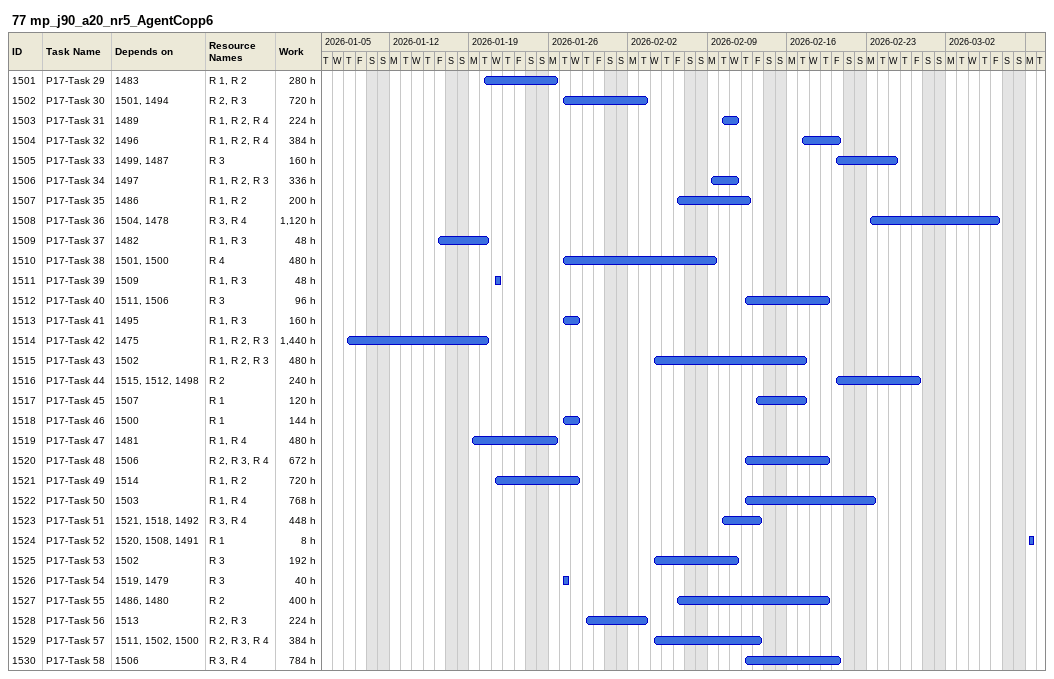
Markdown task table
77 mp_j90_a20_nr5_AgentCopp6

| ID | Task | Start | Finish | Predecessors | Resources | Work (h) |
|---|---|---|---|---|---|---|
| 1501 | P17-Task 29 | 2026-01-20 | 2026-01-26 | 1483 | R 1, R 2 | 280 |
| 1502 | P17-Task 30 | 2026-01-27 | 2026-02-03 | 1501, 1494 | R 2, R 3 | 720 |
| 1503 | P17-Task 31 | 2026-02-10 | 2026-02-11 | 1489 | R 1, R 2, R 4 | 224 |
| 1504 | P17-Task 32 | 2026-02-17 | 2026-02-20 | 1496 | R 1, R 2, R 4 | 384 |
| 1505 | P17-Task 33 | 2026-02-20 | 2026-02-25 | 1499, 1487 | R 3 | 160 |
| 1506 | P17-Task 34 | 2026-02-09 | 2026-02-11 | 1497 | R 1, R 2, R 3 | 336 |
| 1507 | P17-Task 35 | 2026-02-06 | 2026-02-12 | 1486 | R 1, R 2 | 200 |
| 1508 | P17-Task 36 | 2026-02-23 | 2026-03-06 | 1504, 1478 | R 3, R 4 | 1120 |
| 1509 | P17-Task 37 | 2026-01-16 | 2026-01-20 | 1482 | R 1, R 3 | 48 |
| 1510 | P17-Task 38 | 2026-01-27 | 2026-02-09 | 1501, 1500 | R 4 | 480 |
| 1511 | P17-Task 39 | 2026-01-21 | 2026-01-21 | 1509 | R 1, R 3 | 48 |
| 1512 | P17-Task 40 | 2026-02-12 | 2026-02-19 | 1511, 1506 | R 3 | 96 |
| 1513 | P17-Task 41 | 2026-01-27 | 2026-01-28 | 1495 | R 1, R 3 | 160 |
| 1514 | P17-Task 42 | 2026-01-08 | 2026-01-20 | 1475 | R 1, R 2, R 3 | 1440 |
| 1515 | P17-Task 43 | 2026-02-04 | 2026-02-17 | 1502 | R 1, R 2, R 3 | 480 |
| 1516 | P17-Task 44 | 2026-02-20 | 2026-02-27 | 1515, 1512, 1498 | R 2 | 240 |
| 1517 | P17-Task 45 | 2026-02-13 | 2026-02-17 | 1507 | R 1 | 120 |
| 1518 | P17-Task 46 | 2026-01-27 | 2026-01-28 | 1500 | R 1 | 144 |
| 1519 | P17-Task 47 | 2026-01-19 | 2026-01-26 | 1481 | R 1, R 4 | 480 |
| 1520 | P17-Task 48 | 2026-02-12 | 2026-02-19 | 1506 | R 2, R 3, R 4 | 672 |
| 1521 | P17-Task 49 | 2026-01-21 | 2026-01-28 | 1514 | R 1, R 2 | 720 |
| 1522 | P17-Task 50 | 2026-02-12 | 2026-02-23 | 1503 | R 1, R 4 | 768 |
| 1523 | P17-Task 51 | 2026-02-10 | 2026-02-13 | 1521, 1518, 1492 | R 3, R 4 | 448 |
| 1524 | P17-Task 52 | 2026-03-09 | 2026-03-09 | 1520, 1508, 1491 | R 1 | 8 |
| 1525 | P17-Task 53 | 2026-02-04 | 2026-02-11 | 1502 | R 3 | 192 |
| 1526 | P17-Task 54 | 2026-01-27 | 2026-01-27 | 1519, 1479 | R 3 | 40 |
| 1527 | P17-Task 55 | 2026-02-06 | 2026-02-19 | 1486, 1480 | R 2 | 400 |
| 1528 | P17-Task 56 | 2026-01-29 | 2026-02-03 | 1513 | R 2, R 3 | 224 |
| 1529 | P17-Task 57 | 2026-02-04 | 2026-02-13 | 1511, 1502, 1500 | R 2, R 3, R 4 | 384 |
| 1530 | P17-Task 58 | 2026-02-12 | 2026-02-20 | 1506 | R 3, R 4 | 784 |
